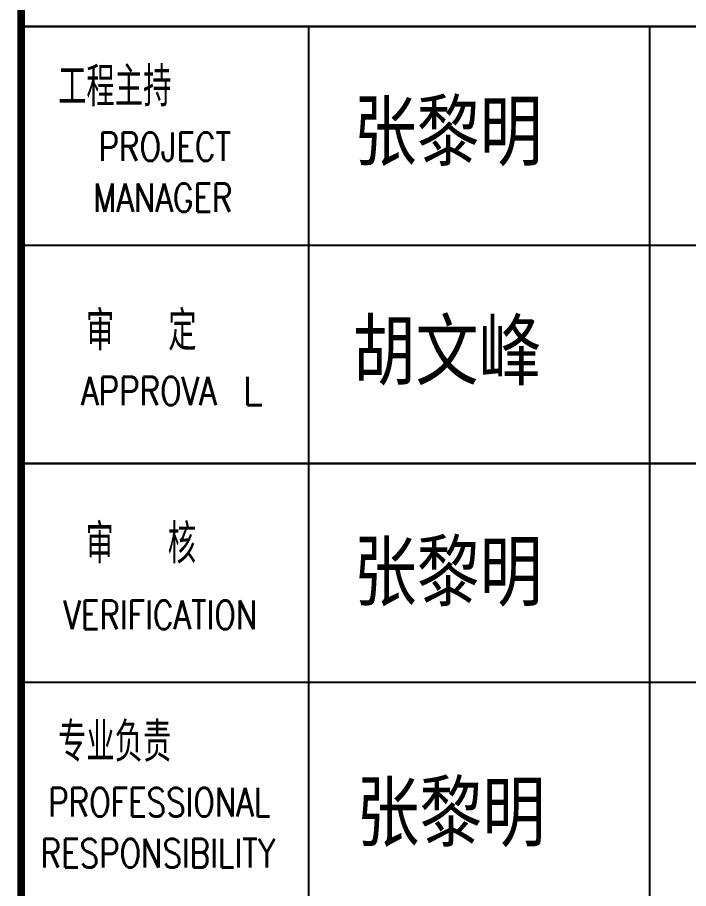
# Model space of a CAD drawing. Header units: inches. Extents: x 0 to 508000, y 0 to 738838.
# Drawn here: x 240994 to 244065, y 206556 to 210543 of the extents above; entities that cross this region are included whole.
import ezdxf

# ---------------------------------------------------------------- set-up
doc = ezdxf.new("R2010")
doc.units = ezdxf.units.IN
doc.header["$LTSCALE"] = 1000
doc.header["$MEASUREMENT"] = 0
doc.layers.get('0').update_dxf_attribs({"true_color": 0xffffff})
doc.layers.add('PUB_TITLE', color=4, linetype='Continuous', true_color=0x00ffff)
doc.layers.add('TK', color=7, linetype='Continuous', true_color=0xffffff)
doc.styles.add('CCIAD-图框(标题项)', font='simhei.ttf', dxfattribs={"height": 0.2, "bigfont": 'gbcbig.shx'})
doc.styles.add('基本字体', font='simplex.shx', dxfattribs={"height": 0.2, "bigfont": 'gbcbig.shx'})

# ---------------------------------------------------------------- blocks, each defined once
blk = doc.blocks.new('DAnoyomous24006')
at = {"layer": 'TK', "style": '基本字体'}
blk.add_text('审  核', height=180, dxfattribs=at).set_placement((241305.8, 208044))
at = {"layer": 'TK', "style": '基本字体', "width": 0.8}
blk.add_text('VERIFICATION', height=130.027, dxfattribs=at).set_placement((241204.7, 207744))
blk = doc.blocks.new('DAnoyomous24010')
at = {"layer": 'TK', "style": '基本字体'}
blk.add_text('专业负责', height=180, dxfattribs=at).set_placement((241179.9, 207136.7))
at = {"layer": 'TK', "style": '基本字体', "width": 0.8}
for s, p in [('PROFESSIONAL', (241135.5, 206886.7)), ('RESPONSIBILITY', (241100.8, 206653.3))]:
    blk.add_text(s, height=130.001, dxfattribs=at).set_placement(p)
blk = doc.blocks.new('DAnoyomous24014')
at = {"layer": 'TK', "style": '基本字体'}
for s, height, p in [('审  定', 180, (241307.9, 209019)), ('L', 130, (242024.2, 208769))]:
    blk.add_text(s, height=height, dxfattribs=at).set_placement(p)
at = {"layer": 'TK', "style": '基本字体', "width": 0.8}
blk.add_text('APPROVA', height=130.01, dxfattribs=at).set_placement((241286.3, 208769))
blk = doc.blocks.new('DAnoyomous24018')
at = {"layer": 'TK', "style": '基本字体'}
blk.add_text('工程主持', height=180, dxfattribs=at).set_placement((241180.4, 210136.3))
at = {"layer": 'TK', "style": '基本字体', "width": 0.8}
for s, p in [('PROJECT', (241365.7, 209886.2)), ('MANAGER', (241340.9, 209652.8))]:
    blk.add_text(s, height=130.05, dxfattribs=at).set_placement(p)
blk = doc.blocks.new('+A9S5D+9F')
at = {"layer": 'PUB_TITLE', "style": 'CCIAD-图框(标题项)', "width": 0.8}
for s, p in [('张黎明', (105595.5, 469.3)), ('胡文峰', (105590.1, -534.6)), ('张黎明', (105595.5, -1545.8)), ('张黎明', (105607.9, -2646.5))]:
    blk.add_text(s, height=264, dxfattribs=at).set_placement(p)

msp = doc.modelspace()

# ---------------------------------------------------------------- linework, layer by layer
at = {"layer": 'TK', "lineweight": -3}
for p, q in [((241011.7, 210501.2), (246118.7, 210501.2)), ((241011.7, 210501.2), (246118.7, 210501.2)), ((241011.7, 210501.2), (246118.7, 210501.2)), ((246118.7, 210501.2), (241011.7, 210501.2)), ((242326.5, 210501.2), (242326.5, 203501.2)), ((243885.8, 210501.2), (243885.8, 203501.2)), ((241011.7, 209501.2), (246118.7, 209501.2)), ((241011.7, 209501.2), (246118.7, 209501.2)), ((246118.7, 208501.2), (241011.7, 208501.2)), ((241011.7, 208501.2), (246118.7, 208501.2)), ((241011.7, 208501.2), (246118.7, 208501.2)), ((241011.7, 207501.2), (246118.7, 207501.2)), ((241011.7, 207501.2), (246118.7, 207501.2))]:
    msp.add_line(p, q, dxfattribs=at)
at = {"layer": 'TK', "lineweight": -3, "const_width": 34.7}
msp.add_lwpolyline([(241011.7, 216878.2), (246138.7, 216878.2), (246138.7, 199663.7), (241011.7, 199663.7)], close=True, dxfattribs=at)

# ---------------------------------------------------------------- block references
msp.add_blockref('+A9S5D+9F', (136937.8, 209423.6))
at = {"layer": 'TK'}
for name in ['DAnoyomous24018', 'DAnoyomous24014', 'DAnoyomous24006', 'DAnoyomous24010']:
    msp.add_blockref(name, (0, 0), dxfattribs=at)

doc.saveas('drawing.dxf')
